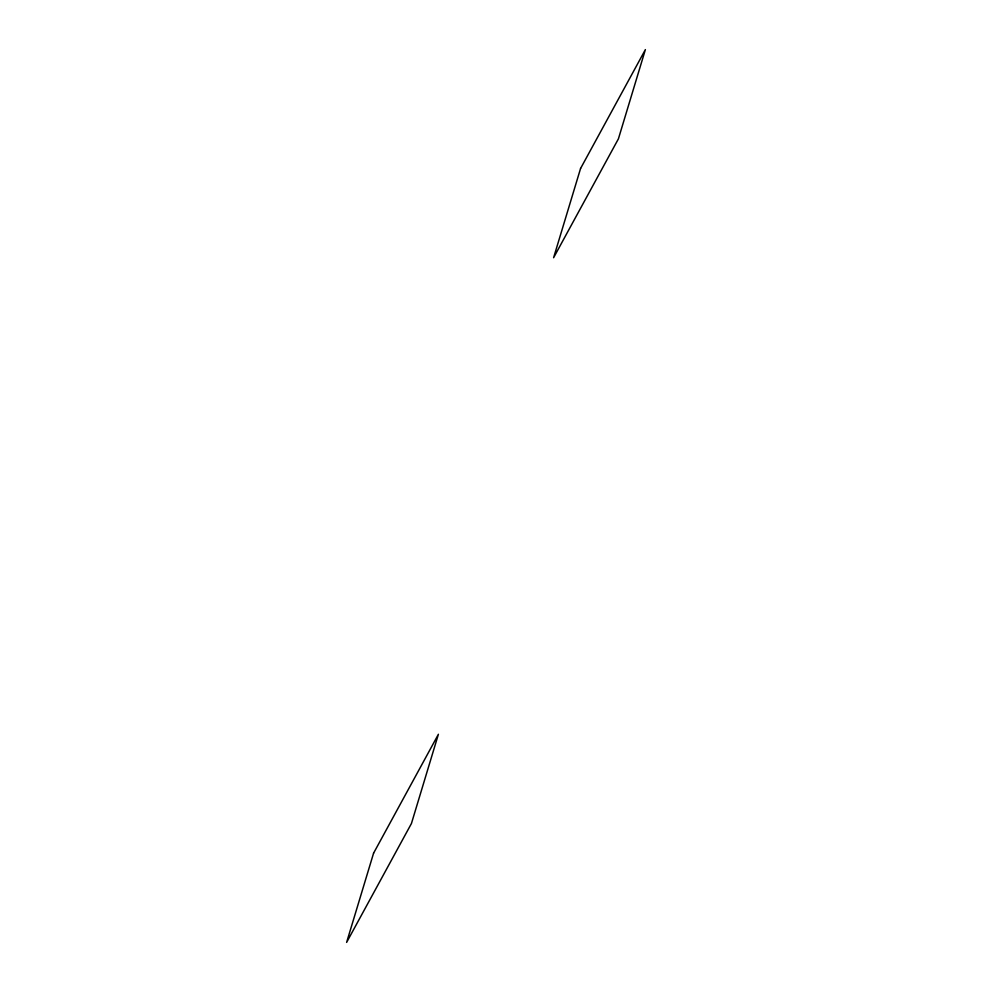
<?xml version="1.0" encoding="UTF-8"?>
<svg xmlns="http://www.w3.org/2000/svg" width="992" height="992" viewBox="0 0 992 992"><rect width="100%" height="100%" fill="white"/><g stroke="black" fill="none" stroke-linecap="round" stroke-linejoin="round"><path stroke-width="1.49" d="M373.587 853.157L346.617 942.4L411.432 823.521L438.402 734.278L373.587 853.157M580.568 168.479L553.598 257.722L618.413 138.843L645.383 49.6L580.568 168.479"/></g></svg>
